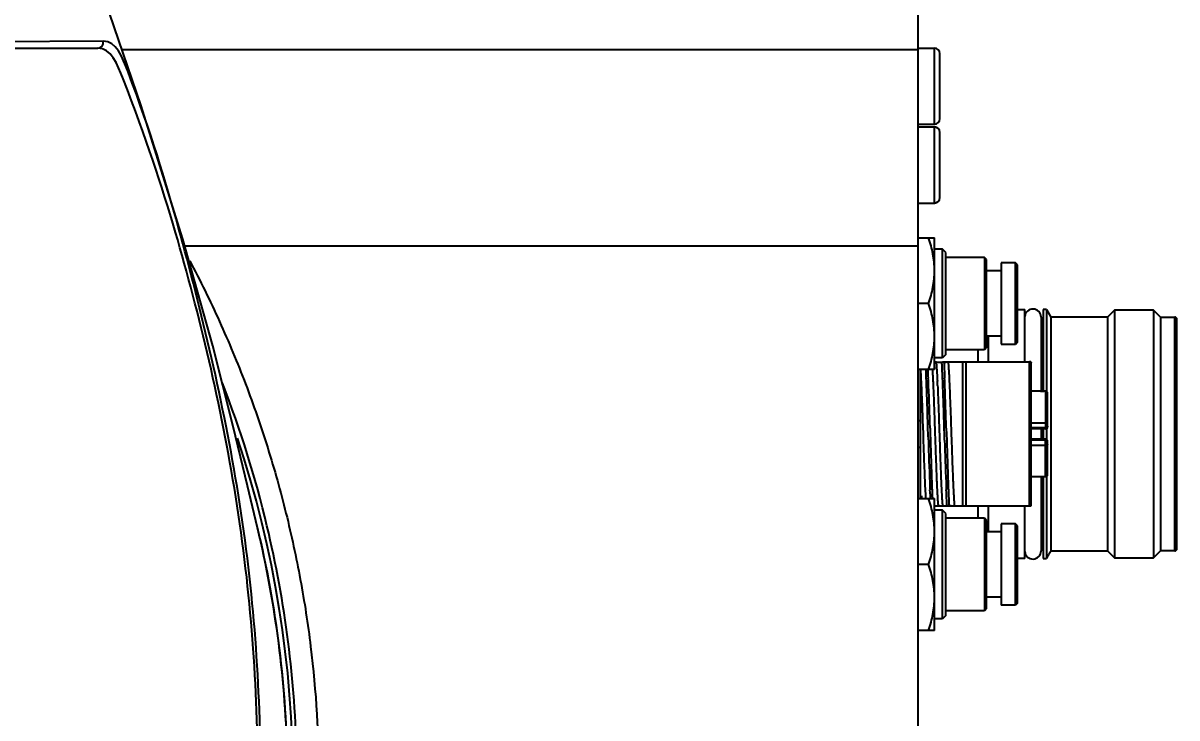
# Model space of a CAD drawing. Header units: millimetres. Extents: x 5828 to 6704, y 123 to 421.
# Drawn here: x 6414.49 to 6419.79, y 189.58 to 192.77 of the extents above; entities that cross this region are included whole.
import ezdxf

# ---------------------------------------------------------------- set-up
doc = ezdxf.new("R2010")
doc.units = ezdxf.units.MM
doc.layers.add('外形图', color=7, linetype='Continuous')
doc.layers.add('尺寸标注', color=7, linetype='Continuous')
doc.styles.add('微软雅黑', font='msyh.ttc', dxfattribs={"height": 1.5})
doc.dimstyles.new('尺寸标注_1_20比例', dxfattribs={"dimtxt": 1.5, "dimasz": 1.25, "dimexe": 0.5, "dimexo": 0.4, "dimgap": 0.5, "dimtad": 1, "dimdec": 1, "dimlfac": 20, "dimdsep": 46, "dimtxsty": '微软雅黑', "dimcen": 0.09, "dimadec": 0, "dimazin": 0, "dimtp": 0.01, "dimtm": 0.01, "dimtfac": 1, "dimtdec": 1, "dimtofl": 0, "dimtmove": 0, "dimatfit": 3, "dimfxl": 1, "dimtolj": 1, "dimarcsym": 0})

# ---------------------------------------------------------------- blocks, each defined once
blk = doc.blocks.new('*D1102')
at = {"layer": 'Defpoints', "color": 0}
for p in [(6409.4545, 201.6953), (6409.4545, 196.4975), (6406.5795, 189.9086)]:
    blk.add_point(p, dxfattribs=at)
at = {"layer": '尺寸标注', "color": 0, "lineweight": -2}
for p, q in [((6406.5795, 190.3086), (6406.5795, 202.1953)), ((6409.4545, 196.8975), (6409.4545, 202.1953)), ((6405.3295, 201.6953), (6404.0795, 201.6953)), ((6410.7045, 201.6953), (6417.675, 201.6953))]:
    blk.add_line(p, q, dxfattribs=at)
at = {"layer": '尺寸标注', "color": 0}
for points in [[(6405.3295, 201.487), (6405.3295, 201.9037), (6406.5795, 201.6953)], [(6410.7045, 201.9037), (6410.7045, 201.487), (6409.4545, 201.6953)]]:
    blk.add_solid(points, dxfattribs=at)
at = {"layer": '尺寸标注', "color": 0, "insert": (6415.1519, 202.9561), "char_height": 1.5, "attachment_point": 5, "style": '微软雅黑'}
blk.add_mtext('\\A1;\\A1;{\\fAlibaba PuHuiTi 3.0 55 Regular|b0|i0|c134|p18;57.5}', dxfattribs=at)

msp = doc.modelspace()

# ---------------------------------------------------------------- linework, layer by layer
at = {"layer": '外形图', "linetype": 'ByBlock'}
for p, q in [((6418.6045, 185.7086), (6418.6045, 192.8586)), ((6414.8561, 192.6898), (6413.0907, 192.6838)), ((6413.0821, 192.6586), (6414.832, 192.6586)), ((6414.9425, 192.6524), (6418.6045, 192.6524)), ((6418.6045, 192.6586), (6418.6795, 192.6586)), ((6418.6795, 192.3086), (6418.6795, 192.6586)), ((6418.7045, 192.3337), (6418.7045, 192.6336)), ((6418.6045, 192.3086), (6418.6795, 192.3086)), ((6418.6045, 192.2961), (6418.6795, 192.2961)), ((6418.6795, 191.9461), (6418.6795, 192.2961)), ((6418.7045, 191.9712), (6418.7045, 192.2711)), ((6418.6045, 191.9461), (6418.6795, 191.9461)), ((6418.6045, 191.7867), (6418.6795, 191.7867)), ((6418.6795, 191.1805), (6418.6795, 191.7867)), ((6418.6045, 191.7469), (6415.2316, 191.7469)), ((6418.717, 191.7336), (6418.6795, 191.7336)), ((6418.717, 191.2336), (6418.717, 191.7336)), ((6418.732, 191.7186), (6418.717, 191.7336)), ((6418.732, 191.2486), (6418.732, 191.7186)), ((6418.909, 191.6961), (6418.732, 191.6961)), ((6418.909, 191.6961), (6418.909, 191.2711)), ((6418.919, 191.6861), (6418.909, 191.6961)), ((6418.919, 191.2811), (6418.919, 191.6861)), ((6419.052, 191.6711), (6418.9855, 191.6711)), ((6418.9855, 191.6711), (6418.9855, 191.2962)), ((6419.052, 191.2961), (6419.052, 191.6711)), ((6419.062, 191.6611), (6419.052, 191.6711)), ((6418.9855, 191.6336), (6418.919, 191.6336)), ((6419.062, 191.3062), (6419.062, 191.6611)), ((6418.6524, 191.4836), (6418.6045, 191.4836)), ((6419.062, 191.4561), (6419.0945, 191.4561)), ((6419.0945, 191.2161), (6419.0945, 191.4561)), ((6419.1945, 191.4561), (6419.1795, 191.4561)), ((6419.1795, 191.4561), (6419.1795, 191.0761)), ((6419.1945, 191.4561), (6419.1945, 191.0761)), ((6419.1945, 191.4561), (6419.2147, 191.4211)), ((6419.507, 191.4536), (6419.4745, 191.4211)), ((6419.687, 191.4536), (6419.507, 191.4536)), ((6419.507, 191.4536), (6419.507, 190.3136)), ((6419.687, 191.4536), (6419.687, 190.3136)), ((6419.7195, 191.4211), (6419.687, 191.4536)), ((6419.1695, 191.4209), (6419.1695, 191.0761)), ((6419.1695, 191.4061), (6419.1795, 191.4061)), ((6419.4745, 191.4211), (6419.2147, 191.4211)), ((6419.2147, 191.4211), (6419.2148, 190.3474)), ((6419.4745, 191.4211), (6419.4745, 190.3461)), ((6419.7195, 191.4211), (6419.7845, 191.4211)), ((6419.7195, 191.4211), (6419.7195, 190.3461)), ((6419.7845, 190.3461), (6419.7845, 191.4211)), ((6419.7945, 190.3561), (6419.7945, 191.4111)), ((6418.9855, 191.3336), (6418.919, 191.3336)), ((6418.927, 191.3336), (6418.927, 191.2161)), ((6419.052, 191.2961), (6418.9855, 191.2961)), ((6419.062, 191.3061), (6419.052, 191.2961)), ((6418.732, 191.2486), (6418.717, 191.2336)), ((6418.909, 191.2711), (6418.732, 191.2711)), ((6418.8795, 191.2711), (6418.8795, 191.2161)), ((6418.919, 191.2811), (6418.909, 191.2711)), ((6418.717, 191.2336), (6418.6795, 191.2336)), ((6418.6795, 191.2151), (6418.6874, 191.2151)), ((6418.7135, 191.2143), (6418.7229, 191.2143)), ((6418.717, 191.2161), (6419.1232, 191.2161)), ((6418.7436, 191.2151), (6418.8095, 191.2151)), ((6418.8095, 190.5522), (6418.8095, 191.2151)), ((6418.8245, 191.2156), (6419.1145, 191.2156)), ((6418.8245, 190.5517), (6418.8245, 191.2156)), ((6419.1145, 191.2156), (6419.1145, 190.5517)), ((6419.1232, 191.2161), (6419.1245, 191.2111)), ((6419.1245, 190.5562), (6419.1245, 191.2111)), ((6418.6795, 191.1805), (6418.6045, 191.1805)), ((6418.6145, 190.5867), (6418.6145, 191.1805)), ((6419.1896, 191.08), (6419.1245, 191.0806)), ((6419.1896, 191.0795), (6419.1245, 191.0801)), ((6419.1896, 191.08), (6419.1896, 190.9068)), ((6419.1995, 190.9226), (6419.1995, 191.07)), ((6418.6045, 190.9462), (6418.6145, 190.9462)), ((6418.6247, 190.9521), (6418.6248, 190.9467)), ((6418.6248, 190.9467), (6418.627, 190.8841)), ((6419.1896, 190.9342), (6419.1245, 190.9343)), ((6418.627, 190.8841), (6418.628, 190.8525)), ((6418.6497, 190.9082), (6418.6496, 190.9115)), ((6418.6505, 190.8829), (6418.6497, 190.9082)), ((6418.6513, 190.8562), (6418.6505, 190.8829)), ((6418.6589, 190.9118), (6418.659, 190.9085)), ((6418.659, 190.9085), (6418.6598, 190.8832)), ((6418.6598, 190.8832), (6418.6606, 190.8565)), ((6418.6824, 190.9093), (6418.6823, 190.9126)), ((6418.6825, 190.9055), (6418.6824, 190.9093)), ((6418.6832, 190.8839), (6418.6825, 190.9055)), ((6418.6839, 190.8632), (6418.6832, 190.8839)), ((6418.7255, 190.8829), (6418.7246, 190.9101)), ((6418.7263, 190.8551), (6418.7255, 190.8829)), ((6418.734, 190.9104), (6418.7348, 190.8832)), ((6418.7348, 190.8832), (6418.7357, 190.8554)), ((6418.7581, 190.8883), (6418.7573, 190.9105)), ((6418.7582, 190.8839), (6418.7581, 190.8883)), ((6418.7592, 190.8559), (6418.7582, 190.8839)), ((6419.1896, 190.9126), (6419.1245, 190.912)), ((6419.1896, 190.9104), (6419.1245, 190.9099)), ((6419.1896, 190.9068), (6419.1245, 190.9063)), ((6419.1695, 190.9068), (6419.1695, 190.8604)), ((6419.1795, 190.9068), (6419.1795, 190.8604)), ((6419.1945, 190.9068), (6419.1945, 190.8604)), ((6419.1995, 190.9197), (6419.1995, 190.9168)), ((6418.6145, 190.821), (6418.6045, 190.821)), ((6418.628, 190.8525), (6418.6291, 190.821)), ((6418.6841, 190.8594), (6418.6839, 190.8632)), ((6418.6842, 190.8561), (6418.6841, 190.8594)), ((6418.6843, 190.8526), (6418.6842, 190.8561)), ((6418.7593, 190.8526), (6418.7592, 190.8559)), ((6419.1896, 190.8604), (6419.1245, 190.861)), ((6419.1896, 190.8568), (6419.1245, 190.8573)), ((6419.1896, 190.8547), (6419.1245, 190.8552)), ((6419.1245, 190.8329), (6419.1896, 190.8331)), ((6419.1896, 190.6872), (6419.1896, 190.8604)), ((6419.1995, 190.8461), (6419.1995, 190.8504)), ((6419.1995, 190.6973), (6419.1995, 190.8447)), ((6418.6913, 190.6639), (6418.6911, 190.6687)), ((6418.7663, 190.6639), (6418.7661, 190.6687)), ((6419.1896, 190.6878), (6419.1245, 190.6872)), ((6419.1896, 190.6872), (6419.1245, 190.6866)), ((6419.1695, 190.6872), (6419.1695, 190.3463)), ((6419.1795, 190.6872), (6419.1795, 190.3111)), ((6419.1945, 190.6911), (6419.1945, 190.3111)), ((6418.6594, 190.6141), (6418.6589, 190.6262)), ((6418.6597, 190.6091), (6418.6594, 190.6141)), ((6418.6683, 190.6262), (6418.6688, 190.6145)), ((6418.6688, 190.6145), (6418.669, 190.6095)), ((6418.7344, 190.6141), (6418.7339, 190.6262)), ((6418.7433, 190.6262), (6418.7438, 190.6145)), ((6418.6045, 190.5867), (6418.6795, 190.5867)), ((6418.6795, 189.9805), (6418.6795, 190.5867)), ((6419.1232, 190.5511), (6418.6795, 190.5511)), ((6418.6817, 190.5527), (6418.6796, 190.5528)), ((6418.7166, 190.5522), (6418.6978, 190.5522)), ((6418.7467, 190.553), (6418.7374, 190.553)), ((6418.8095, 190.5522), (6418.7728, 190.5522)), ((6419.1145, 190.5517), (6418.8245, 190.5517)), ((6418.8795, 190.5511), (6418.8795, 190.4961)), ((6418.927, 190.5511), (6418.927, 190.4336)), ((6419.0945, 190.3111), (6419.0945, 190.5511)), ((6419.1232, 190.5511), (6419.1245, 190.5561)), ((6418.717, 190.5336), (6418.6795, 190.5336)), ((6418.717, 190.0336), (6418.717, 190.5336)), ((6418.732, 190.5186), (6418.717, 190.5336)), ((6418.732, 190.0486), (6418.732, 190.5186)), ((6418.909, 190.4961), (6418.732, 190.4961)), ((6418.909, 190.4961), (6418.909, 190.0711)), ((6418.919, 190.4861), (6418.909, 190.4961)), ((6418.919, 190.0811), (6418.919, 190.4861)), ((6419.052, 190.4711), (6418.9855, 190.4711)), ((6418.9855, 190.4711), (6418.9855, 190.0962)), ((6419.052, 190.0961), (6419.052, 190.4711)), ((6419.062, 190.4611), (6419.052, 190.4711)), ((6419.062, 190.1062), (6419.062, 190.4611)), ((6418.9855, 190.4336), (6418.919, 190.4336)), ((6419.1795, 190.3611), (6419.1695, 190.3611)), ((6419.2148, 190.3466), (6419.2995, 190.3466)), ((6419.2995, 190.3461), (6419.4745, 190.3461)), ((6419.4745, 190.3461), (6419.507, 190.3136)), ((6419.687, 190.3136), (6419.7195, 190.3461)), ((6419.7845, 190.3461), (6419.7195, 190.3461)), ((6419.0945, 190.3111), (6419.062, 190.3111)), ((6419.1795, 190.3111), (6419.1945, 190.3111)), ((6419.1995, 190.3198), (6419.1945, 190.3111)), ((6419.1999, 190.3205), (6419.1995, 190.3198)), ((6419.2034, 190.3268), (6419.1999, 190.3205)), ((6419.507, 190.3136), (6419.687, 190.3136)), ((6418.6524, 190.2836), (6418.6045, 190.2836)), ((6418.9855, 190.1336), (6418.919, 190.1336)), ((6418.919, 190.0811), (6418.909, 190.0711)), ((6419.052, 190.0961), (6418.9855, 190.0961)), ((6419.062, 190.1061), (6419.052, 190.0961)), ((6418.717, 190.0336), (6418.6795, 190.0336)), ((6418.732, 190.0486), (6418.717, 190.0336)), ((6418.909, 190.0711), (6418.732, 190.0711)), ((6418.6795, 189.9805), (6418.6045, 189.9805))]:
    msp.add_line(p, q, dxfattribs=at)
msp.add_lwpolyline([(6415.5659, 190.4529), (6415.5206, 190.6447), (6415.455, 190.9185), (6415.3604, 191.2887), (6415.2222, 191.7802), (6415.031, 192.3929), (6414.7826, 193.121), (6414.4882, 193.9378)], dxfattribs=at)
for centre, radius, start, end in [((6418.6795, 192.6336), 0.025, 0, 90), ((6418.6795, 192.3336), 0.025, 270, 0), ((6418.6795, 192.2711), 0.025, 0, 90), ((6418.6795, 191.9711), 0.025, 270, 0), ((6419.132, 191.4211), 0.0375, 0, 175.1836), ((6419.7845, 191.4111), 0.01, 359.9976, 90), ((6418.7456, 192.7316), 1.5176, 267.7999, 268.4082), ((6417.0336, 191.0773), 1.6597, 3.6327, 3.8571), ((6418.8011, 194.5806), 3.3675, 268.3397, 268.5101), ((6418.7182, 191.6892), 0.4748, 272.5184, 273.0684), ((6419.114, 191.5102), 0.2946, 270.1028, 270.4921), ((6411.8961, 190.8705), 6.7512, 2.29588, 2.65236), ((6413.2242, 190.9291), 5.4312, 2.4077, 2.6839), ((6411.1544, 190.8405), 7.5029, 2.2956, 2.41979), ((6408.4862, 190.7336), 10.1732, 2.09219, 2.29499), ((6408.5616, 190.7336), 10.1728, 2.09219, 2.29499), ((6410.6843, 189.2853), 5.064, 13.4286, 21.2085), ((6386.1747, 189.9519), 32.4985, 1.69263, 2.03344), ((6411.8829, 190.81), 6.7986, 2.49095, 2.67511), ((6412.2268, 190.8242), 6.4731, 2.49689, 2.68416), ((6386.032, 189.9446), 32.7162, 1.69163, 2.03269), ((6411.9597, 190.8101), 6.7968, 2.49096, 2.67517), ((6419.1895, 191.07), 0.01, 0, 89.5), ((6419.1895, 191.0691), 0.0104, 70.0173, 89.4452), ((6419.19, 191.0698), 0.00944, 0.0445, 29.7742), ((6419.1895, 190.9226), 0.01, 270.5, 0), ((6419.1895, 190.9168), 0.01, 270.5, 0.0001), ((6410.7045, 189.2836), 5.0254, 341.641, 18.3453), ((6450.9616, 191.8101), 32.3244, 181.69101, 182.03752), ((6450.5178, 191.7954), 31.871, 181.68806, 182.03941), ((6450.8664, 191.8044), 32.1541, 181.69181, 182.03813), ((6450.4205, 191.7896), 31.6986, 181.68884, 182.04004), ((6419.1895, 190.8504), 0.01, 359.9999, 89.5), ((6419.1895, 190.8447), 0.01, 0, 89.5), ((6428.7578, 191.031), 10.1069, 182.09903, 182.29537), ((6429.4683, 191.0588), 10.8086, 182.10833, 182.2937), ((6428.8328, 191.031), 10.1069, 182.09903, 182.29537), ((6429.5433, 191.0588), 10.8086, 182.10833, 182.2937), ((6419.1895, 190.6972), 0.01, 270.5, 0.0017), ((6424.0685, 190.8373), 5.4137, 182.4168, 182.6812), ((6424.6251, 190.8618), 5.9614, 182.42528, 182.6658), ((6420.7478, 190.7204), 2.1318, 183.2642, 183.6579), ((6420.9208, 190.7301), 2.2863, 183.2841, 183.6524), ((6418.6396, 189.0354), 1.5179, 87.8, 88.4081), ((6419.114, 190.2608), 0.2909, 89.5305, 89.9053), ((6410.6946, 189.2821), 5.0101, 1.1613, 13.5142), ((6410.7045, 189.2836), 5.0005, 0.6033, 13.5235), ((6410.666, 189.2822), 5.0825, 1.1713, 13.4146), ((6419.132, 190.3461), 0.0375, 184.8164, 0), ((6419.7845, 190.3561), 0.01, 270, 0)]:
    msp.add_arc(centre, radius, start, end, dxfattribs=at)
for points, knots in [([(6414.832, 192.6586), (6414.8393, 192.6586), (6414.8547, 192.6659), (6414.8579, 192.6827), (6414.8561, 192.6898)], [0, 0, 0, 0, 0.499265, 1, 1, 1, 1]), ([(6415.5809, 189.2836), (6415.5809, 189.7244), (6415.5201, 190.5728), (6415.2454, 191.7114), (6415.0634, 192.3143), (6414.9165, 192.6907), (6414.8561, 192.6898)], [0, 0, 0, 0, 0.375859, 0.733834, 0.948482, 1, 1, 1, 1]), ([(6415.568, 189.2836), (6415.568, 189.7221), (6415.5065, 190.5643), (6415.2377, 191.6927), (6415.0388, 192.2887), (6414.8931, 192.6583), (6414.8323, 192.6586)], [0, 0, 0, 0, 0.376709, 0.733974, 0.947737, 1, 1, 1, 1]), ([(6418.6795, 191.6352), (6418.6795, 191.648), (6418.6782, 191.6737), (6418.6727, 191.7119), (6418.664, 191.7497), (6418.6565, 191.7744), (6418.6524, 191.7867)], [0, 0, 0, 0, 0.248856, 0.498275, 0.748607, 1, 1, 1, 1]), ([(6415.2544, 191.6806), (6415.3027, 191.5888), (6415.3713, 191.449), (6415.4541, 191.2587), (6415.5312, 191.0659), (6415.6163, 190.8204), (6415.7003, 190.5201), (6415.7663, 190.2151), (6415.8296, 189.8039), (6415.8486, 189.4916), (6415.8484, 189.2836)], [0, 0, 0, 0, 0.124792, 0.187234, 0.249691, 0.37463, 0.499631, 0.62469, 0.749809, 1, 1, 1, 1]), ([(6418.6524, 191.4836), (6418.6565, 191.4959), (6418.664, 191.5207), (6418.6727, 191.5584), (6418.6782, 191.5967), (6418.6795, 191.6224), (6418.6795, 191.6352)], [0, 0, 0, 0, 0.251394, 0.501726, 0.751144, 1, 1, 1, 1]), ([(6418.6795, 191.3321), (6418.6795, 191.3449), (6418.6782, 191.3706), (6418.6727, 191.4088), (6418.664, 191.4466), (6418.6565, 191.4713), (6418.6524, 191.4836)], [0, 0, 0, 0, 0.248856, 0.498275, 0.748607, 1, 1, 1, 1]), ([(6418.6524, 191.1805), (6418.6606, 191.205), (6418.6709, 191.2425), (6418.6782, 191.2936), (6418.6795, 191.3192), (6418.6795, 191.3321)], [0, 0, 0, 0, 0.501581, 0.751072, 1, 1, 1, 1]), ([(6418.6874, 191.2151), (6418.6878, 191.2111), (6418.6885, 191.2024), (6418.6892, 191.1937), (6418.6895, 191.1889)], [0, 0, 0, 0, 0.452905, 1, 1, 1, 1]), ([(6418.7246, 190.9101), (6418.7237, 190.94), (6418.7219, 190.9978), (6418.7192, 191.0799), (6418.7169, 191.1424), (6418.715, 191.186), (6418.714, 191.2053), (6418.7135, 191.2143)], [0, 0, 0, 0, 0.295302, 0.569929, 0.809195, 0.911434, 1, 1, 1, 1]), ([(6418.7229, 191.2143), (6418.7244, 191.2143), (6418.7298, 191.2145), (6418.7352, 191.2147), (6418.7391, 191.2149)], [0, 0, 0, 0, 0.280335, 1, 1, 1, 1]), ([(6418.7229, 191.2143), (6418.7235, 191.2031), (6418.7247, 191.1787), (6418.7258, 191.1542), (6418.7263, 191.141)], [0, 0, 0, 0, 0.458472, 1, 1, 1, 1]), ([(6418.7457, 191.1889), (6418.7456, 191.1914), (6418.745, 191.2001), (6418.7443, 191.2089), (6418.7436, 191.2151)], [0, 0, 0, 0, 0.285072, 1, 1, 1, 1]), ([(6418.7491, 191.1273), (6418.7486, 191.1385), (6418.7476, 191.1591), (6418.7464, 191.1796), (6418.7457, 191.1889)], [0, 0, 0, 0, 0.545485, 1, 1, 1, 1]), ([(6418.8095, 191.2151), (6418.8124, 191.2152), (6418.8174, 191.2153), (6418.8224, 191.2155), (6418.8245, 191.2156)], [0, 0, 0, 0, 0.574277, 1, 1, 1, 1]), ([(6419.1232, 191.2161), (6419.1231, 191.216), (6419.1228, 191.2159), (6419.1224, 191.2159), (6419.122, 191.2158), (6419.1214, 191.2158), (6419.1207, 191.2157), (6419.1199, 191.2157), (6419.119, 191.2157), (6419.1179, 191.2156), (6419.1171, 191.2156), (6419.1165, 191.2156)], [0, 0, 0, 0, 0.060407, 0.122929, 0.185592, 0.248237, 0.37353, 0.498824, 0.624118, 0.749412, 1, 1, 1, 1]), ([(6418.6151, 191.1801), (6418.616, 191.1655), (6418.6177, 191.1327), (6418.62, 191.0793), (6418.6224, 191.0179), (6418.6239, 190.9747), (6418.6247, 190.9521)], [0, 0, 0, 0, 0.193226, 0.430921, 0.703441, 1, 1, 1, 1]), ([(6418.6496, 190.9115), (6418.6483, 190.9523), (6418.646, 191.0288), (6418.6433, 191.1053), (6418.6419, 191.141)], [0, 0, 0, 0, 0.533515, 1, 1, 1, 1]), ([(6418.6741, 191.1273), (6418.6737, 191.1373), (6418.6727, 191.1558), (6418.6717, 191.1743), (6418.6711, 191.1828)], [0, 0, 0, 0, 0.538625, 1, 1, 1, 1]), ([(6418.6899, 191.1824), (6418.6905, 191.1739), (6418.6915, 191.1556), (6418.6924, 191.1373), (6418.6929, 191.1274)], [0, 0, 0, 0, 0.461814, 1, 1, 1, 1]), ([(6418.6823, 190.9126), (6418.6811, 190.9467), (6418.6789, 191.011), (6418.6764, 191.0753), (6418.6751, 191.1055)], [0, 0, 0, 0, 0.530234, 1, 1, 1, 1]), ([(6418.6938, 191.1063), (6418.6949, 191.0826), (6418.6968, 191.0326), (6418.6996, 190.9547), (6418.7024, 190.8727), (6418.7051, 190.7914), (6418.7079, 190.7153), (6418.7103, 190.6571), (6418.7122, 190.6164), (6418.7136, 190.5913), (6418.715, 190.5703), (6418.716, 190.5577), (6418.7166, 190.5522)], [0, 0, 0, 0, 0.127804, 0.2711, 0.421773, 0.571306, 0.71126, 0.833722, 0.886193, 0.931823, 0.96995, 1, 1, 1, 1]), ([(6418.7573, 190.9105), (6418.7562, 190.9449), (6418.7539, 191.01), (6418.7514, 191.075), (6418.7501, 191.1055)], [0, 0, 0, 0, 0.530278, 1, 1, 1, 1]), ([(6419.196, 191.0771), (6419.1954, 191.0777), (6419.1944, 191.0783), (6419.1933, 191.0788), (6419.193, 191.0789)], [0, 0, 0, 0, 0.748557, 1, 1, 1, 1]), ([(6419.1982, 191.0745), (6419.1978, 191.0752), (6419.1971, 191.0762), (6419.1963, 191.0769), (6419.196, 191.0771)], [0, 0, 0, 0, 0.748093, 1, 1, 1, 1]), ([(6419.1945, 190.9339), (6419.1942, 190.9339), (6419.1925, 190.9341), (6419.1908, 190.9342), (6419.1896, 190.9342)], [0, 0, 0, 0, 0.236477, 1, 1, 1, 1]), ([(6419.1995, 190.9317), (6419.1995, 190.9319), (6419.1992, 190.9323), (6419.1987, 190.9327), (6419.1979, 190.9331), (6419.1965, 190.9335), (6419.1952, 190.9338), (6419.1945, 190.9339)], [0, 0, 0, 0, 0.128888, 0.220843, 0.3348, 0.628693, 1, 1, 1, 1]), ([(6419.1995, 190.9197), (6419.1995, 190.9181), (6419.1985, 190.9148), (6419.196, 190.9125), (6419.1945, 190.9117)], [0, 0, 0, 0, 0.490247, 1, 1, 1, 1]), ([(6418.6291, 190.821), (6418.6305, 190.7795), (6418.6326, 190.7204), (6418.6357, 190.6464), (6418.6374, 190.6139), (6418.6382, 190.5991)], [0, 0, 0, 0, 0.560119, 0.799501, 1, 1, 1, 1]), ([(6418.6911, 190.6687), (6418.6898, 190.6976), (6418.6875, 190.7589), (6418.6854, 190.8202), (6418.6843, 190.8526)], [0, 0, 0, 0, 0.472163, 1, 1, 1, 1]), ([(6418.7661, 190.6687), (6418.7648, 190.6976), (6418.7625, 190.7589), (6418.7604, 190.8202), (6418.7593, 190.8526)], [0, 0, 0, 0, 0.472163, 1, 1, 1, 1]), ([(6419.1945, 190.8334), (6419.1942, 190.8333), (6419.1925, 190.8331), (6419.1908, 190.8331), (6419.1896, 190.8331)], [0, 0, 0, 0, 0.236478, 1, 1, 1, 1]), ([(6419.1963, 190.8544), (6419.196, 190.8546), (6419.1949, 190.8554), (6419.1937, 190.856), (6419.1927, 190.8563)], [0, 0, 0, 0, 0.248423, 1, 1, 1, 1]), ([(6419.1995, 190.8356), (6419.1995, 190.8353), (6419.1992, 190.8349), (6419.1987, 190.8346), (6419.1979, 190.8341), (6419.1965, 190.8337), (6419.1952, 190.8335), (6419.1945, 190.8334)], [0, 0, 0, 0, 0.128858, 0.220809, 0.334767, 0.628673, 1, 1, 1, 1]), ([(6419.1995, 190.8476), (6419.1995, 190.8488), (6419.1989, 190.8514), (6419.1973, 190.8535), (6419.1963, 190.8544)], [0, 0, 0, 0, 0.493767, 1, 1, 1, 1]), ([(6418.6945, 190.599), (6418.6942, 190.6039), (6418.693, 190.6255), (6418.692, 190.6471), (6418.6913, 190.6639)], [0, 0, 0, 0, 0.223502, 1, 1, 1, 1]), ([(6418.7695, 190.599), (6418.7692, 190.6039), (6418.768, 190.6255), (6418.767, 190.6471), (6418.7663, 190.6639)], [0, 0, 0, 0, 0.223502, 1, 1, 1, 1]), ([(6419.1896, 190.6878), (6419.1913, 190.6878), (6419.1947, 190.6887), (6419.1973, 190.6912), (6419.1982, 190.6926)], [0, 0, 0, 0, 0.503452, 1, 1, 1, 1]), ([(6419.1982, 190.6926), (6419.1984, 190.693), (6419.1991, 190.6945), (6419.1995, 190.6962), (6419.1995, 190.6974)], [0, 0, 0, 0, 0.252764, 1, 1, 1, 1]), ([(6418.7374, 190.553), (6418.7371, 190.5575), (6418.736, 190.5778), (6418.7351, 190.5982), (6418.7344, 190.6141)], [0, 0, 0, 0, 0.221667, 1, 1, 1, 1]), ([(6418.7438, 190.6145), (6418.744, 190.6088), (6418.7449, 190.5883), (6418.7459, 190.5678), (6418.7467, 190.553)], [0, 0, 0, 0, 0.277378, 1, 1, 1, 1]), ([(6418.6795, 190.4352), (6418.6795, 190.448), (6418.6782, 190.4737), (6418.6727, 190.5119), (6418.664, 190.5497), (6418.6565, 190.5744), (6418.6524, 190.5867)], [0, 0, 0, 0, 0.248856, 0.498275, 0.748607, 1, 1, 1, 1]), ([(6418.6978, 190.5522), (6418.6972, 190.5589), (6418.6959, 190.5745), (6418.695, 190.5902), (6418.6945, 190.599)], [0, 0, 0, 0, 0.433333, 1, 1, 1, 1]), ([(6418.7374, 190.553), (6418.7334, 190.5529), (6418.7265, 190.5526), (6418.7196, 190.5523), (6418.7166, 190.5522)], [0, 0, 0, 0, 0.564735, 1, 1, 1, 1]), ([(6418.7728, 190.5522), (6418.771, 190.5522), (6418.7623, 190.5526), (6418.7536, 190.5528), (6418.7467, 190.553)], [0, 0, 0, 0, 0.214963, 1, 1, 1, 1]), ([(6418.7728, 190.5522), (6418.7722, 190.5589), (6418.7709, 190.5745), (6418.77, 190.5902), (6418.7695, 190.599)], [0, 0, 0, 0, 0.433333, 1, 1, 1, 1]), ([(6418.8245, 190.5517), (6418.8224, 190.5518), (6418.8174, 190.552), (6418.8124, 190.5521), (6418.8095, 190.5522)], [0, 0, 0, 0, 0.425741, 1, 1, 1, 1]), ([(6419.1232, 190.5511), (6419.1231, 190.5513), (6419.1228, 190.5513), (6419.1224, 190.5514), (6419.1219, 190.5514), (6419.1214, 190.5515), (6419.1207, 190.5515), (6419.1198, 190.5516), (6419.119, 190.5516), (6419.1178, 190.5516), (6419.117, 190.5516), (6419.1164, 190.5516)], [0, 0, 0, 0, 0.060057, 0.12265, 0.1853, 0.247976, 0.37331, 0.498648, 0.623986, 0.749324, 1, 1, 1, 1]), ([(6418.6524, 190.2836), (6418.6565, 190.2959), (6418.664, 190.3207), (6418.6727, 190.3584), (6418.6782, 190.3967), (6418.6795, 190.4224), (6418.6795, 190.4352)], [0, 0, 0, 0, 0.251394, 0.501726, 0.751144, 1, 1, 1, 1]), ([(6419.215, 190.347), (6419.2145, 190.3461), (6419.2134, 190.3443), (6419.2117, 190.3417), (6419.2101, 190.3391), (6419.2086, 190.3364), (6419.2072, 190.3339), (6419.2055, 190.3307), (6419.2042, 190.3283), (6419.2034, 190.3268)], [0, 0, 0, 0, 0.138031, 0.271729, 0.402807, 0.532233, 0.658543, 0.779647, 1, 1, 1, 1]), ([(6419.215, 190.347), (6419.2146, 190.3464), (6419.2132, 190.3439), (6419.2116, 190.3415), (6419.2105, 190.3396)], [0, 0, 0, 0, 0.257657, 1, 1, 1, 1]), ([(6418.6795, 190.1321), (6418.6795, 190.1449), (6418.6782, 190.1706), (6418.6727, 190.2088), (6418.664, 190.2466), (6418.6565, 190.2713), (6418.6524, 190.2836)], [0, 0, 0, 0, 0.248856, 0.498275, 0.748607, 1, 1, 1, 1]), ([(6418.6524, 189.9805), (6418.6606, 190.005), (6418.6709, 190.0425), (6418.6782, 190.0936), (6418.6795, 190.1192), (6418.6795, 190.1321)], [0, 0, 0, 0, 0.501581, 0.751072, 1, 1, 1, 1])]:
    msp.add_open_spline(points, degree=3, knots=knots, dxfattribs=at)
for points in [[(6419.1945, 190.9117), (6419.193, 190.9109), (6419.1913, 190.9105), (6419.1896, 190.9104)], [(6419.1927, 190.8563), (6419.1917, 190.8566), (6419.1906, 190.8568), (6419.1896, 190.8568)]]:
    msp.add_open_spline(points, degree=3, dxfattribs=at)

# ---------------------------------------------------------------- dimensions: what is measured, and where the dimension line sits
at = {"layer": '尺寸标注'}
dim = msp.add_linear_dim(base=(6409.4545, 201.6953), p1=(6406.5795, 189.9086), p2=(6409.4545, 196.4975), text='\\A1;{\\fAlibaba PuHuiTi 3.0 55 Regular|b0|i0|c134|p18;<>}', dimstyle='尺寸标注_1_20比例', dxfattribs=at)
dim.commit()
dim.dimension.update_dxf_attribs({"geometry": '*D1102', "text_midpoint": (6415.1519, 201.6953), "dimtype": 160})

doc.saveas('drawing.dxf')
